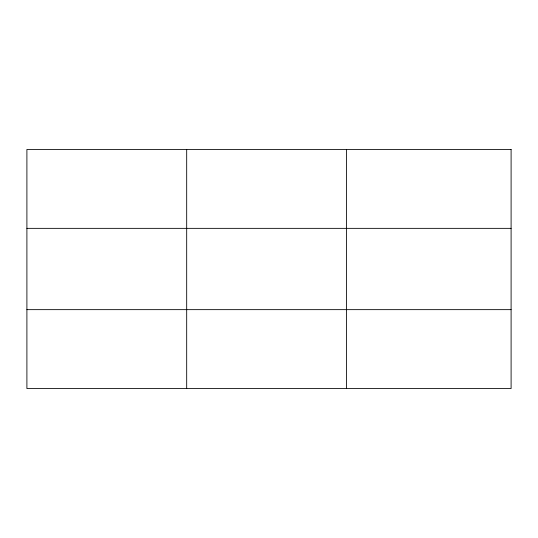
<?xml version="1.0" encoding="UTF-8"?>
<svg xmlns="http://www.w3.org/2000/svg" width="538" height="538" viewBox="0 0 538 538"><rect width="100%" height="100%" fill="white"/><g stroke="black" fill="none" stroke-linecap="round" stroke-linejoin="round"><path stroke-width="0.81" d="M186.686 388.557L186.686 149.443M346.472 388.557L346.472 149.443M26.9 228.354L511.1 228.354M26.9 309.646L511.1 309.646M511.1 149.443L26.9 149.443L26.9 388.557L511.1 388.557L511.1 149.443"/></g></svg>
